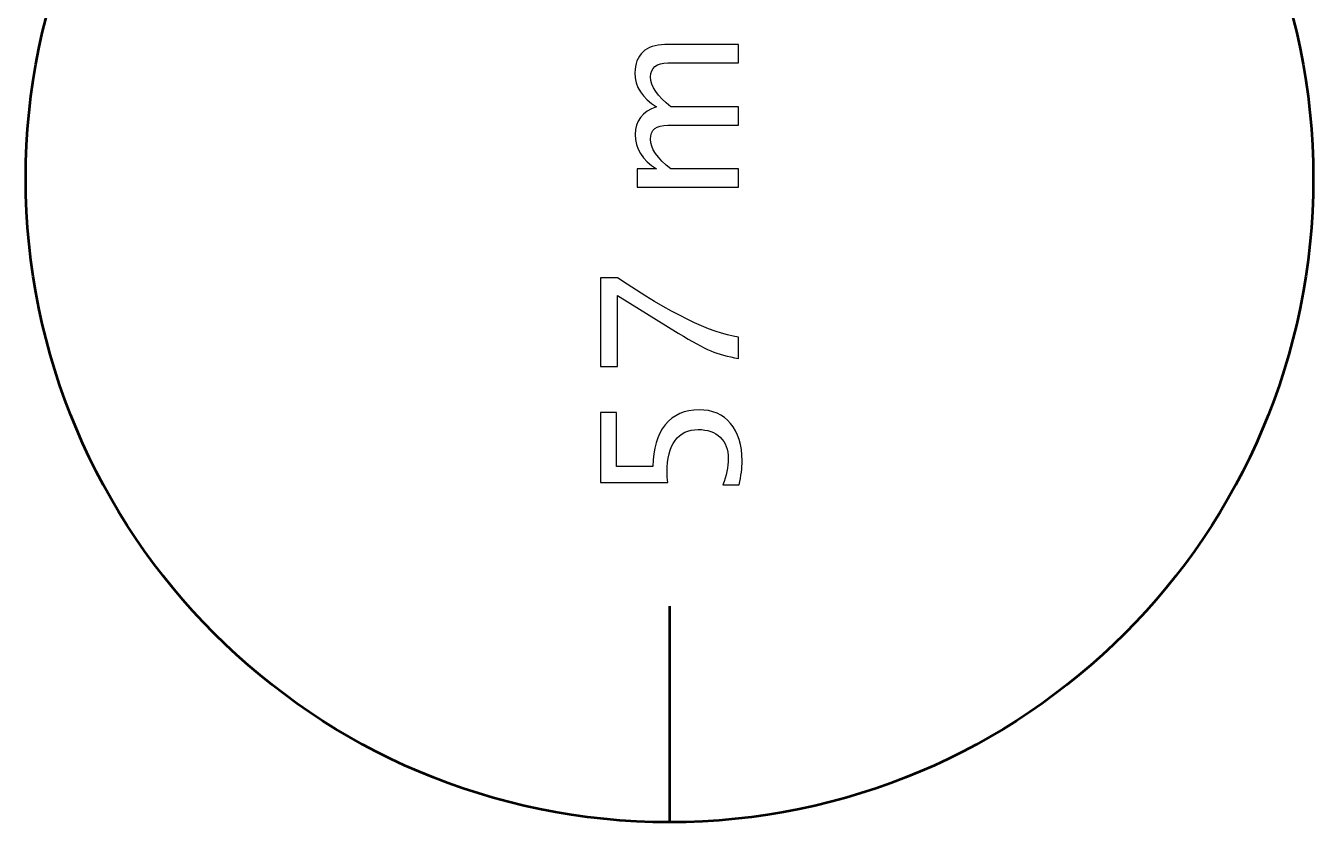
# Model space of a CAD drawing. Header units: centimetres. Extents: x -42.5 to 44.4, y -43.5 to 43.2.
# Drawn here: x 36.15 to 41.85, y -5.85 to -2.32 of the extents above; entities that cross this region are included whole.
import ezdxf

# ---------------------------------------------------------------- set-up
doc = ezdxf.new("R2010")
doc.units = ezdxf.units.CM
doc.header["$MEASUREMENT"] = 0
doc.layers.add('Layer 1', color=7, linetype='Continuous')

msp = doc.modelspace()

# ---------------------------------------------------------------- linework, layer by layer
at = {"layer": 'Layer 1', "lineweight": 53}
msp.add_ellipse((39, -3), major_axis=(0, 2.85), ratio=1, dxfattribs=at)
at = {"layer": 'Layer 1'}
for points, knots in [([(39.30607, -3.03994), (39.30607, -3.03994), (38.85733, -3.03994), (38.85733, -3.03994), (38.85733, -3.03994), (38.85733, -3.03994), (38.85733, -2.95866), (38.85733, -2.95866), (38.85733, -2.95866), (38.85733, -2.95866), (38.94214, -2.95866), (38.94214, -2.95866), (38.94214, -2.95866), (38.87935, -2.91901), (38.84802, -2.86821), (38.84802, -2.80598), (38.84802, -2.80598), (38.84802, -2.746), (38.87935, -2.70522), (38.94214, -2.68349), (38.94214, -2.68349), (38.87878, -2.64497), (38.84717, -2.59473), (38.84717, -2.53307), (38.84717, -2.53307), (38.84717, -2.4937), (38.85875, -2.46308), (38.88203, -2.4412), (38.88203, -2.4412), (38.90531, -2.41933), (38.93791, -2.40832), (38.97982, -2.40832), (38.97982, -2.40832), (38.97982, -2.40832), (39.30607, -2.40832), (39.30607, -2.40832), (39.30607, -2.40832), (39.30607, -2.40832), (39.30607, -2.4896), (39.30607, -2.4896), (39.30607, -2.4896), (39.30607, -2.4896), (38.99323, -2.4896), (38.99323, -2.4896), (38.99323, -2.4896), (38.94214, -2.4896), (38.9166, -2.50992), (38.9166, -2.55056), (38.9166, -2.55056), (38.9166, -2.59276), (38.94638, -2.63707), (39.00607, -2.68349), (39.00607, -2.68349), (39.00607, -2.68349), (39.30607, -2.68349), (39.30607, -2.68349), (39.30607, -2.68349), (39.30607, -2.68349), (39.30607, -2.76477), (39.30607, -2.76477), (39.30607, -2.76477), (39.30607, -2.76477), (38.99294, -2.76477), (38.99294, -2.76477), (38.99294, -2.76477), (38.94144, -2.76477), (38.91576, -2.78537), (38.91576, -2.82672), (38.91576, -2.82672), (38.91576, -2.86778), (38.94567, -2.91181), (39.00564, -2.95866), (39.00564, -2.95866), (39.00564, -2.95866), (39.30607, -2.95866), (39.30607, -2.95866), (39.30607, -2.95866), (39.30607, -2.95866), (39.30607, -3.03994), (39.30607, -3.03994)], [0, 0, 0, 0, 0.047619, 0.047619, 0.047619, 0.047619, 0.0952381, 0.0952381, 0.0952381, 0.0952381, 0.1428571, 0.1428571, 0.1428571, 0.1428571, 0.1904762, 0.1904762, 0.1904762, 0.1904762, 0.2380952, 0.2380952, 0.2380952, 0.2380952, 0.2857143, 0.2857143, 0.2857143, 0.2857143, 0.3333333, 0.3333333, 0.3333333, 0.3333333, 0.3809524, 0.3809524, 0.3809524, 0.3809524, 0.4285714, 0.4285714, 0.4285714, 0.4285714, 0.4761905, 0.4761905, 0.4761905, 0.4761905, 0.5238095, 0.5238095, 0.5238095, 0.5238095, 0.5714286, 0.5714286, 0.5714286, 0.5714286, 0.6190476, 0.6190476, 0.6190476, 0.6190476, 0.6666667, 0.6666667, 0.6666667, 0.6666667, 0.7142857, 0.7142857, 0.7142857, 0.7142857, 0.7619048, 0.7619048, 0.7619048, 0.7619048, 0.8095238, 0.8095238, 0.8095238, 0.8095238, 0.8571429, 0.8571429, 0.8571429, 0.8571429, 0.9047619, 0.9047619, 0.9047619, 0.9047619, 1, 1, 1, 1]), ([(39.30607, -3.79743), (39.25837, -3.78953), (39.21703, -3.7781), (39.18232, -3.76342), (39.18232, -3.76342), (39.1476, -3.74875), (39.09991, -3.72264), (39.03909, -3.68539), (39.03909, -3.68539), (39.03909, -3.68539), (38.77013, -3.51888), (38.77013, -3.51888), (38.77013, -3.51888), (38.77013, -3.51888), (38.77013, -3.83299), (38.77013, -3.83299), (38.77013, -3.83299), (38.77013, -3.83299), (38.69393, -3.83299), (38.69393, -3.83299), (38.69393, -3.83299), (38.69393, -3.83299), (38.69393, -3.44013), (38.69393, -3.44013), (38.69393, -3.44013), (38.69393, -3.44013), (38.77013, -3.44013), (38.77013, -3.44013), (38.77013, -3.44013), (39.00155, -3.59691), (39.1802, -3.68468), (39.30607, -3.70345), (39.30607, -3.70345), (39.30607, -3.70345), (39.30607, -3.79743), (39.30607, -3.79743)], [0, 0, 0, 0, 0.1, 0.1, 0.1, 0.1, 0.2, 0.2, 0.2, 0.2, 0.3, 0.3, 0.3, 0.3, 0.4, 0.4, 0.4, 0.4, 0.5, 0.5, 0.5, 0.5, 0.6, 0.6, 0.6, 0.6, 0.7, 0.7, 0.7, 0.7, 0.8, 0.8, 0.8, 0.8, 1, 1, 1, 1]), ([(39.30861, -4.35652), (39.30861, -4.35652), (39.2358, -4.35652), (39.2358, -4.35652), (39.2358, -4.35652), (39.25217, -4.31602), (39.26035, -4.27763), (39.26035, -4.24095), (39.26035, -4.24095), (39.26035, -4.20087), (39.2485, -4.16926), (39.22479, -4.14626), (39.22479, -4.14626), (39.20108, -4.12326), (39.16849, -4.11183), (39.127, -4.11183), (39.127, -4.11183), (39.08241, -4.11183), (39.04826, -4.12806), (39.02469, -4.16051), (39.02469, -4.16051), (39.00113, -4.19297), (38.98942, -4.23996), (38.98942, -4.30134), (38.98942, -4.30134), (38.98942, -4.31559), (38.9904, -4.33069), (38.99238, -4.34636), (38.99238, -4.34636), (38.99238, -4.34636), (38.69393, -4.34636), (38.69393, -4.34636), (38.69393, -4.34636), (38.69393, -4.34636), (38.69393, -4.03647), (38.69393, -4.03647), (38.69393, -4.03647), (38.69393, -4.03647), (38.76505, -4.03647), (38.76505, -4.03647), (38.76505, -4.03647), (38.76505, -4.03647), (38.76505, -4.27524), (38.76505, -4.27524), (38.76505, -4.27524), (38.76505, -4.27524), (38.92676, -4.27524), (38.92676, -4.27524), (38.92676, -4.27524), (38.92676, -4.1965), (38.94482, -4.13511), (38.98095, -4.09094), (38.98095, -4.09094), (39.01693, -4.04678), (39.06689, -4.02462), (39.13081, -4.02462), (39.13081, -4.02462), (39.19036, -4.02462), (39.23693, -4.04466), (39.27065, -4.08474), (39.27065, -4.08474), (39.30438, -4.12481), (39.32131, -4.18013), (39.32131, -4.25068), (39.32131, -4.25068), (39.32131, -4.28215), (39.31708, -4.31743), (39.30861, -4.35652)], [0, 0, 0, 0, 0.0555556, 0.0555556, 0.0555556, 0.0555556, 0.1111111, 0.1111111, 0.1111111, 0.1111111, 0.1666667, 0.1666667, 0.1666667, 0.1666667, 0.2222222, 0.2222222, 0.2222222, 0.2222222, 0.2777778, 0.2777778, 0.2777778, 0.2777778, 0.3333333, 0.3333333, 0.3333333, 0.3333333, 0.3888889, 0.3888889, 0.3888889, 0.3888889, 0.4444444, 0.4444444, 0.4444444, 0.4444444, 0.5, 0.5, 0.5, 0.5, 0.5555556, 0.5555556, 0.5555556, 0.5555556, 0.6111111, 0.6111111, 0.6111111, 0.6111111, 0.6666667, 0.6666667, 0.6666667, 0.6666667, 0.7222222, 0.7222222, 0.7222222, 0.7222222, 0.7777778, 0.7777778, 0.7777778, 0.7777778, 0.8333333, 0.8333333, 0.8333333, 0.8333333, 0.8888889, 0.8888889, 0.8888889, 0.8888889, 1, 1, 1, 1])]:
    msp.add_open_spline(points, degree=3, knots=knots, dxfattribs=at)
at = {"layer": 'Layer 1', "lineweight": 53}
for points in [[(39, -4.89296), (39, -4.89296), (39, -5.85), (39, -5.85)], [(39, -5.85), (39, -5.85), (39, -5.85), (39, -5.85)]]:
    msp.add_open_spline(points, degree=3, dxfattribs=at)

doc.saveas('drawing.dxf')
